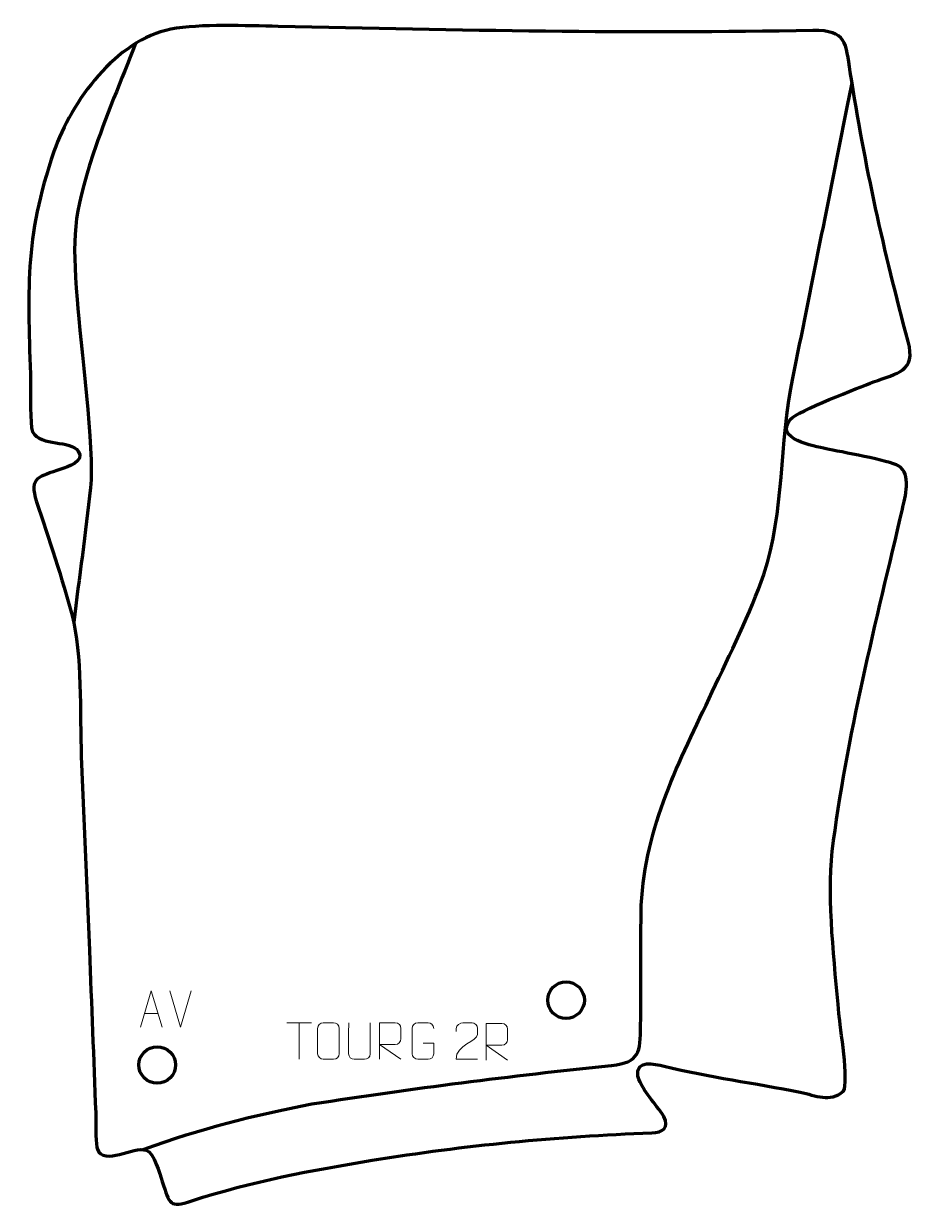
# Model space of a CAD drawing. Header units: millimetres. Extents: x -543 to 67, y 130 to 940.
import ezdxf

# ---------------------------------------------------------------- set-up
doc = ezdxf.new("R2010")
doc.units = ezdxf.units.MM
doc.header["$MEASUREMENT"] = 0
doc.layers.add('layer 1', color=7, linetype='Continuous')
doc.layers.add('layer 2', color=7, linetype='Continuous')

msp = doc.modelspace()

# ---------------------------------------------------------------- linework, layer by layer
at = {"layer": 'layer 1', "color": 142, "lineweight": 158}
for points, knots in [([(-466.7803, 926.1556), (-476.2902, 901.5633), (-487.4543, 875.5777), (-495.6322, 850.7118), (-495.6322, 850.7118), (-509.7897, 807.6637), (-509.7881, 794.9262), (-506.6617, 751.1638), (-506.6617, 751.1638), (-504.5272, 720.3017), (-494.6036, 649.3069), (-497.5434, 622.3345), (-497.5434, 622.3345), (-500.8779, 591.7401), (-505.1847, 560.9047), (-508.9685, 530.3218)], [0, 0, 0, 0, 0.2, 0.2, 0.2, 0.2, 0.4, 0.4, 0.4, 0.4, 0.6, 0.6, 0.6, 0.6, 1, 1, 1, 1]), ([(-461.4061, 169.8647), (-420.4606, 184.9822), (-388.2475, 192.7877), (-346.1653, 201.1), (-346.1653, 201.1), (-276.3664, 211.8754), (-211.4555, 220.1693), (-141.3379, 227.4672), (-141.3379, 227.4672), (-122.0548, 229.4741), (-121.7182, 236.3925), (-121.4564, 254.6629), (-121.4564, 254.6629), (-121.0635, 282.0899), (-121.5144, 309.5782), (-121.0304, 337.0533), (-121.0304, 337.0533), (-118.0134, 391.3127), (-95.2548, 434.8114), (-72.4894, 482.862), (-72.4894, 482.862), (-60.4066, 508.3893), (-46.5519, 536.5616), (-37.1286, 563.0287), (-37.1286, 563.0287), (-23.0611, 606.6579), (-26.601, 652.5407), (-17.4466, 697.3742), (-17.4466, 697.3742), (-4.9175, 758.7406), (7.2827, 820.172), (19.5221, 881.5966), (19.5221, 881.5966), (20.6955, 887.4857), (21.869, 893.3747), (23.0425, 899.2637)], [0, 0, 0, 0, 0.1, 0.1, 0.1, 0.1, 0.2, 0.2, 0.2, 0.2, 0.3, 0.3, 0.3, 0.3, 0.4, 0.4, 0.4, 0.4, 0.5, 0.5, 0.5, 0.5, 0.6, 0.6, 0.6, 0.6, 0.7, 0.7, 0.7, 0.7, 0.8, 0.8, 0.8, 0.8, 1, 1, 1, 1])]:
    msp.add_open_spline(points, degree=3, knots=knots, dxfattribs=at)
at = {"layer": 'layer 1', "color": 250, "lineweight": 9}
for points, knots in [([(-463.398, 253.6134), (-463.398, 253.6134), (-456.027, 278.5669), (-456.027, 278.5669), (-456.027, 278.5669), (-456.027, 278.5669), (-448.4571, 253.6134), (-448.4571, 253.6134)], [0, 0, 0, 0, 0.33333333, 0.33333333, 0.33333333, 0.33333333, 1, 1, 1, 1]), ([(-338.3963, 256.6059), (-336.0706, 256.6059), (-333.7445, 256.6059), (-331.4184, 256.6059), (-331.4184, 256.6059), (-329.4718, 256.6415), (-327.4804, 255.1499), (-327.4537, 252.7123), (-327.4537, 252.7123), (-327.4541, 246.9654), (-327.4541, 241.2181), (-327.4537, 235.4704), (-327.4537, 235.4704), (-327.5935, 233.147), (-329.2707, 231.6674), (-331.4184, 231.6566), (-331.4184, 231.6566), (-333.7503, 231.657), (-336.0822, 231.657), (-338.4137, 231.6566), (-338.4137, 231.6566), (-340.3387, 231.5512), (-342.3108, 233.4357), (-342.2996, 235.453), (-342.2996, 235.453), (-342.2993, 241.2231), (-342.2993, 246.9928), (-342.2996, 252.7621), (-342.2996, 252.7621), (-342.2954, 254.9002), (-340.5487, 256.6194), (-338.3963, 256.6059)], [0, 0, 0, 0, 0.11111111, 0.11111111, 0.11111111, 0.11111111, 0.22222222, 0.22222222, 0.22222222, 0.22222222, 0.33333333, 0.33333333, 0.33333333, 0.33333333, 0.44444444, 0.44444444, 0.44444444, 0.44444444, 0.55555556, 0.55555556, 0.55555556, 0.55555556, 0.66666667, 0.66666667, 0.66666667, 0.66666667, 0.77777778, 0.77777778, 0.77777778, 0.77777778, 1, 1, 1, 1]), ([(-306.3709, 256.6101), (-306.3713, 251.0706), (-306.2755, 240.8688), (-306.2751, 235.3284), (-306.2751, 235.3284), (-306.4149, 233.0889), (-308.0921, 231.6627), (-310.2398, 231.6522), (-310.2398, 231.6522), (-312.5717, 231.6526), (-314.9036, 231.6526), (-317.2351, 231.6522), (-317.2351, 231.6522), (-319.1601, 231.5507), (-321.1322, 233.3672), (-321.121, 235.3117), (-321.121, 235.3117), (-321.1207, 240.8736), (-321.0253, 251.049), (-321.0257, 256.6101)], [0, 0, 0, 0, 0.16666667, 0.16666667, 0.16666667, 0.16666667, 0.33333333, 0.33333333, 0.33333333, 0.33333333, 0.5, 0.5, 0.5, 0.5, 0.66666667, 0.66666667, 0.66666667, 0.66666667, 1, 1, 1, 1]), ([(-299.9683, 231.6564), (-299.9683, 231.6564), (-299.9683, 256.6099), (-299.9683, 256.6099), (-299.9683, 256.6099), (-296.3735, 256.6099), (-292.778, 256.6099), (-289.1828, 256.6099), (-289.1828, 256.6099), (-286.8575, 256.5722), (-285.3002, 255.0822), (-285.3043, 252.7158), (-285.3043, 252.7158), (-285.3047, 250.6803), (-285.3047, 247.6209), (-285.3043, 245.5849), (-285.3043, 245.5849), (-285.3108, 243.7094), (-287.1231, 241.7676), (-289.1326, 241.7485), (-289.1326, 241.7485), (-289.1326, 241.7485), (-299.9683, 241.7485), (-299.9683, 241.7485), (-299.9683, 241.7485), (-299.9683, 241.7485), (-285.3136, 231.6564), (-285.3136, 231.6564)], [0, 0, 0, 0, 0.125, 0.125, 0.125, 0.125, 0.25, 0.25, 0.25, 0.25, 0.375, 0.375, 0.375, 0.375, 0.5, 0.5, 0.5, 0.5, 0.625, 0.625, 0.625, 0.625, 0.75, 0.75, 0.75, 0.75, 1, 1, 1, 1]), ([(-269.9989, 242.6388), (-269.9989, 242.6388), (-262.8308, 242.6388), (-262.8308, 242.6388), (-262.8308, 242.6388), (-262.8308, 242.6388), (-262.8308, 235.4707), (-262.8308, 235.4707), (-262.8308, 235.4707), (-262.9705, 233.1473), (-264.6477, 231.6677), (-266.7955, 231.6569), (-266.7955, 231.6569), (-269.1273, 231.6573), (-271.4593, 231.6573), (-273.7908, 231.6569), (-273.7908, 231.6569), (-275.7157, 231.5515), (-277.6879, 233.436), (-277.6767, 235.4533), (-277.6767, 235.4533), (-277.6763, 241.2234), (-277.6763, 246.9931), (-277.6767, 252.7624), (-277.6767, 252.7624), (-277.6725, 254.9005), (-275.9257, 256.6197), (-273.7734, 256.6063), (-273.7734, 256.6063), (-271.4477, 256.6063), (-269.1216, 256.6063), (-266.7955, 256.6063), (-266.7955, 256.6063), (-264.8488, 256.6417), (-262.8574, 255.1502), (-262.8308, 252.7125)], [0, 0, 0, 0, 0.1, 0.1, 0.1, 0.1, 0.2, 0.2, 0.2, 0.2, 0.3, 0.3, 0.3, 0.3, 0.4, 0.4, 0.4, 0.4, 0.5, 0.5, 0.5, 0.5, 0.6, 0.6, 0.6, 0.6, 0.7, 0.7, 0.7, 0.7, 0.8, 0.8, 0.8, 0.8, 1, 1, 1, 1]), ([(-232.8824, 231.6427), (-237.7968, 231.643), (-242.7112, 231.643), (-247.6253, 231.6427), (-247.6253, 231.6427), (-247.6253, 241.575), (-232.9743, 244.2162), (-232.8824, 248.5265), (-232.8824, 248.5265), (-232.8827, 249.9506), (-232.8827, 251.3743), (-232.8824, 252.7976), (-232.8824, 252.7976), (-232.8993, 254.8747), (-235.0221, 256.5995), (-236.6931, 256.6168), (-236.6931, 256.6168), (-238.7663, 256.6164), (-240.8392, 256.6164), (-242.9116, 256.6168), (-242.9116, 256.6168), (-244.7337, 256.6333), (-247.5584, 254.8412), (-247.6253, 252.7476), (-247.6253, 252.7476), (-247.6253, 252.7476), (-247.6253, 250.6928), (-247.6253, 250.6928)], [0, 0, 0, 0, 0.125, 0.125, 0.125, 0.125, 0.25, 0.25, 0.25, 0.25, 0.375, 0.375, 0.375, 0.375, 0.5, 0.5, 0.5, 0.5, 0.625, 0.625, 0.625, 0.625, 0.75, 0.75, 0.75, 0.75, 1, 1, 1, 1]), ([(-227.1124, 231.124), (-227.1124, 231.124), (-227.1124, 256.0775), (-227.1124, 256.0775), (-227.1124, 256.0775), (-223.5176, 256.0775), (-219.9221, 256.0775), (-216.3269, 256.0775), (-216.3269, 256.0775), (-214.0016, 256.0398), (-212.4443, 254.5498), (-212.4484, 252.1834), (-212.4484, 252.1834), (-212.4488, 250.1479), (-212.4488, 247.0885), (-212.4484, 245.0525), (-212.4484, 245.0525), (-212.4549, 243.177), (-214.2672, 241.2352), (-216.2767, 241.2161), (-216.2767, 241.2161), (-216.2767, 241.2161), (-227.1124, 241.2161), (-227.1124, 241.2161), (-227.1124, 241.2161), (-227.1124, 241.2161), (-212.4577, 231.124), (-212.4577, 231.124)], [0, 0, 0, 0, 0.125, 0.125, 0.125, 0.125, 0.25, 0.25, 0.25, 0.25, 0.375, 0.375, 0.375, 0.375, 0.5, 0.5, 0.5, 0.5, 0.625, 0.625, 0.625, 0.625, 0.75, 0.75, 0.75, 0.75, 1, 1, 1, 1])]:
    msp.add_open_spline(points, degree=3, knots=knots, dxfattribs=at)
for points in [[(-436.0385, 253.6061), (-436.0385, 253.6061), (-443.3603, 278.5597), (-443.3603, 278.5597)], [(-428.7166, 278.5597), (-428.7166, 278.5597), (-436.0384, 253.6061), (-436.0384, 253.6061)], [(-460.6754, 262.8628), (-460.6754, 262.8628), (-451.1797, 262.8628), (-451.1797, 262.8628)], [(-363.3703, 256.5827), (-363.3703, 256.5827), (-346.3831, 256.5827), (-346.3831, 256.5827)], [(-354.8765, 231.6527), (-354.8765, 231.6527), (-354.8765, 256.6062), (-354.8765, 256.6062)]]:
    msp.add_open_spline(points, degree=3, dxfattribs=at)
at = {"layer": 'layer 2', "color": 142, "lineweight": 200}
for centre in [(-172.3978, 272.0742), (-451.9297, 227.7564)]:
    msp.add_ellipse(centre, major_axis=(0, 12.5), ratio=1, dxfattribs=at)
at = {"layer": 'layer 2', "color": 242, "lineweight": 158}
msp.add_open_spline([(-498.2365, 306.208), (-498.2365, 306.208), (-503.7927, 438.7644), (-503.7927, 438.7644), (-503.7927, 438.7644), (-504.8696, 467.6643), (-503.1107, 509.1248), (-510.1322, 535.1267), (-510.1322, 535.1267), (-516.8838, 560.1287), (-525.9183, 588.207), (-534.4798, 612.7322), (-534.4798, 612.7322), (-539.7273, 630.2204), (-532.6031, 629.7346), (-517.7756, 635.1698), (-517.7756, 635.1698), (-513.0545, 636.9003), (-501.1041, 640.0757), (-505.9233, 647.4517), (-505.9233, 647.4517), (-511.0915, 655.3619), (-531.2701, 650.4092), (-537.1355, 660.6379), (-537.1355, 660.6379), (-539.1568, 666.6479), (-538.2451, 686.565), (-538.45, 694.5683), (-538.45, 694.5683), (-540.1803, 755.3743), (-543.1735, 793.0582), (-522.464, 852.4698), (-522.464, 852.4698), (-510.521, 886.7319), (-480.0002, 928.5207), (-442.6321, 935.9981), (-442.6321, 935.9981), (-422.3538, 939.7841), (-390.701, 938.3624), (-369.2603, 937.9053), (-369.2603, 937.9053), (-245.8193, 935.0724), (-127.1509, 932.8876), (-3.6371, 935.0835), (-3.6371, 935.0835), (19.4051, 935.4932), (18.7372, 926.7105), (21.8774, 906.6141), (21.8774, 906.6141), (31.98, 841.9593), (44.7375, 784.7584), (61.4116, 722.467), (61.4116, 722.467), (66.9926, 701.6174), (54.0629, 701.1309), (37.6229, 694.7782), (37.6229, 694.7782), (28.0692, 691.0281), (-14.3178, 674.8432), (-18.958, 669.3671), (-18.958, 669.3671), (-30.6433, 655.577), (-2.8785, 651.0336), (5.3653, 649.0834), (5.3653, 649.0834), (14.9822, 647.0388), (48.6919, 641.092), (54.8588, 637.4662), (54.8588, 637.4662), (63.9345, 632.1303), (59.363, 615.8851), (57.478, 607.7291), (57.478, 607.7291), (39.8015, 531.6045), (19.1349, 451.0854), (9.5296, 373.9126), (9.5296, 373.9126), (5.9599, 340.37), (11.0756, 297.0706), (14.0605, 262.9423), (14.0605, 262.9423), (15.0167, 253.6071), (20.9604, 215.9915), (17.2371, 209.8259), (17.2371, 209.8259), (8.0405, 201.8807), (-1.7902, 206.9135), (-12.3194, 209.1149), (-12.3194, 209.1149), (-43.3634, 215.4368), (-74.5757, 219.3698), (-105.3925, 226.8891), (-105.3925, 226.8891), (-112.2378, 228.5593), (-124.5828, 231.8498), (-123.4124, 220.1967), (-123.4124, 220.1967), (-119.5345, 208.6978), (-111.3448, 202.0437), (-105.6578, 192.5075), (-105.6578, 192.5075), (-101.6289, 184.6256), (-106.4207, 181.6445), (-113.8151, 181.3585), (-113.8151, 181.3585), (-178.851, 178.8422), (-241.9213, 172.931), (-304.9641, 162.572), (-304.9641, 162.572), (-346.0479, 155.8213), (-387.4249, 148.2468), (-428.2797, 134.8282), (-428.2797, 134.8282), (-443.7562, 129.745), (-443.2373, 132.5847), (-448.5473, 148.0344), (-448.5473, 148.0344), (-450.3543, 153.2921), (-453.8097, 167.6426), (-459.3908, 169.4917), (-459.3908, 169.4917), (-467.9997, 172.344), (-488.3431, 158.6338), (-492.717, 170.0887), (-492.717, 170.0887), (-492.717, 170.0887), (-493.1685, 171.6284), (-493.1685, 171.6284), (-493.1685, 171.6284), (-494.2656, 176.6189), (-493.7314, 188.9581), (-493.9629, 194.9662), (-493.9629, 194.9662), (-495.3918, 232.0466), (-496.8111, 269.1274), (-498.2365, 306.208)], degree=3, knots=[0, 0, 0, 0, 0.02857143, 0.02857143, 0.02857143, 0.02857143, 0.05714286, 0.05714286, 0.05714286, 0.05714286, 0.08571429, 0.08571429, 0.08571429, 0.08571429, 0.11428571, 0.11428571, 0.11428571, 0.11428571, 0.14285714, 0.14285714, 0.14285714, 0.14285714, 0.17142857, 0.17142857, 0.17142857, 0.17142857, 0.2, 0.2, 0.2, 0.2, 0.22857143, 0.22857143, 0.22857143, 0.22857143, 0.25714286, 0.25714286, 0.25714286, 0.25714286, 0.28571429, 0.28571429, 0.28571429, 0.28571429, 0.31428571, 0.31428571, 0.31428571, 0.31428571, 0.34285714, 0.34285714, 0.34285714, 0.34285714, 0.37142857, 0.37142857, 0.37142857, 0.37142857, 0.4, 0.4, 0.4, 0.4, 0.42857143, 0.42857143, 0.42857143, 0.42857143, 0.45714286, 0.45714286, 0.45714286, 0.45714286, 0.48571429, 0.48571429, 0.48571429, 0.48571429, 0.51428571, 0.51428571, 0.51428571, 0.51428571, 0.54285714, 0.54285714, 0.54285714, 0.54285714, 0.57142857, 0.57142857, 0.57142857, 0.57142857, 0.6, 0.6, 0.6, 0.6, 0.62857143, 0.62857143, 0.62857143, 0.62857143, 0.65714286, 0.65714286, 0.65714286, 0.65714286, 0.68571429, 0.68571429, 0.68571429, 0.68571429, 0.71428571, 0.71428571, 0.71428571, 0.71428571, 0.74285714, 0.74285714, 0.74285714, 0.74285714, 0.77142857, 0.77142857, 0.77142857, 0.77142857, 0.8, 0.8, 0.8, 0.8, 0.82857143, 0.82857143, 0.82857143, 0.82857143, 0.85714286, 0.85714286, 0.85714286, 0.85714286, 0.88571429, 0.88571429, 0.88571429, 0.88571429, 0.91428571, 0.91428571, 0.91428571, 0.91428571, 0.94285714, 0.94285714, 0.94285714, 0.94285714, 1, 1, 1, 1], dxfattribs=at)

doc.saveas('drawing.dxf')
